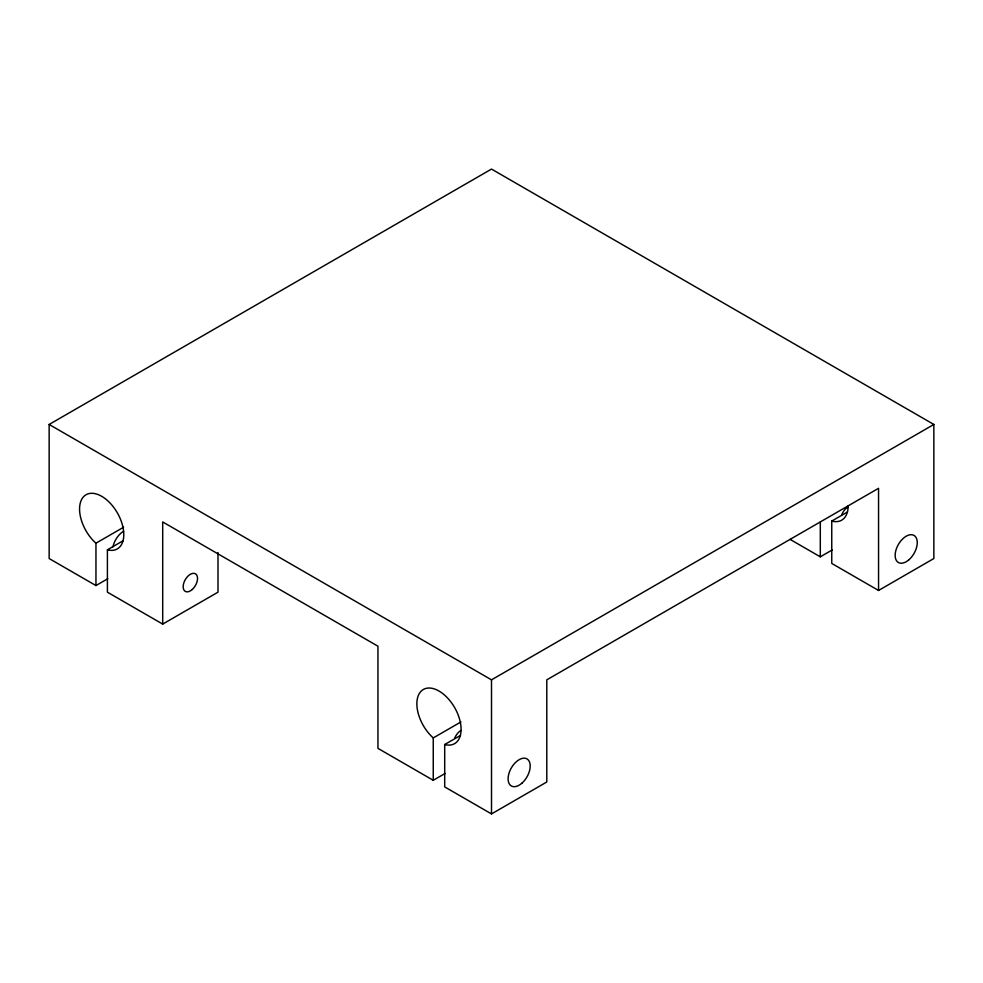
<?xml version="1.0" encoding="UTF-8"?>
<svg xmlns="http://www.w3.org/2000/svg" width="983" height="983" viewBox="0 0 983 983"><rect width="100%" height="100%" fill="white"/><g stroke="black" fill="none" stroke-linecap="round" stroke-linejoin="round"><path stroke-width="1.47" d="M107.798 578.717L95.953 585.561L49.15 558.541L49.15 424.459L491.5 169.076L933.85 424.459L933.85 558.541L878.556 590.464L831.753 563.443L831.753 521.076A31.284 18.063 60 0 0 848.145 505.864M95.953 585.561L95.953 543.194L123.6 527.232M217.993 552.532L217.993 592.171L162.699 624.094L107.405 592.171L107.405 549.804L123.207 540.675M49.15 424.459L491.5 679.843L933.85 424.459M445.09 773.461L433.245 780.293L433.245 737.926L460.892 721.964M878.556 590.464L878.556 488.305L546.794 679.843L546.794 782.001L491.5 813.924L444.697 786.904L444.697 744.536L460.499 735.419M831.753 521.076L847.555 511.946M790.025 539.348L820.301 556.833L832.146 549.989M433.245 780.293L377.951 748.37L377.951 646.212L162.699 521.936L162.699 624.094M820.301 522.022L820.301 556.833M491.5 679.843L491.5 813.924M95.953 543.194A31.284 18.063 60 0 1 83.567 496.722A31.284 18.063 60 0 1 119.791 517.636A31.284 18.063 60 0 1 107.405 549.804M433.245 737.926A31.284 18.063 60 0 1 420.859 691.454A31.284 18.063 60 0 1 457.083 712.368A31.284 18.063 60 0 1 444.697 744.536M112.922 546.929A15.642 9.031 -60 0 1 123.6 531.287M454.674 738.245A10.162 5.873 -60 0 1 460.892 730.492M841.731 514.773A10.162 5.873 -60 0 1 847.948 507.031M909.066 559.646A15.642 9.031 -60 0 0 914.018 535.416A15.642 9.031 -60 0 0 895.525 551.819A15.642 9.031 -60 0 0 909.066 559.646M522.01 783.107A15.642 9.031 -60 0 0 526.962 758.888A15.642 9.031 -60 0 0 508.469 775.292A15.642 9.031 -60 0 0 522.01 783.107M192.201 589.542A10.162 5.873 -60 0 0 195.433 573.789A10.162 5.873 -60 0 0 183.403 584.455A10.162 5.873 -60 0 0 192.201 589.542"/></g></svg>
